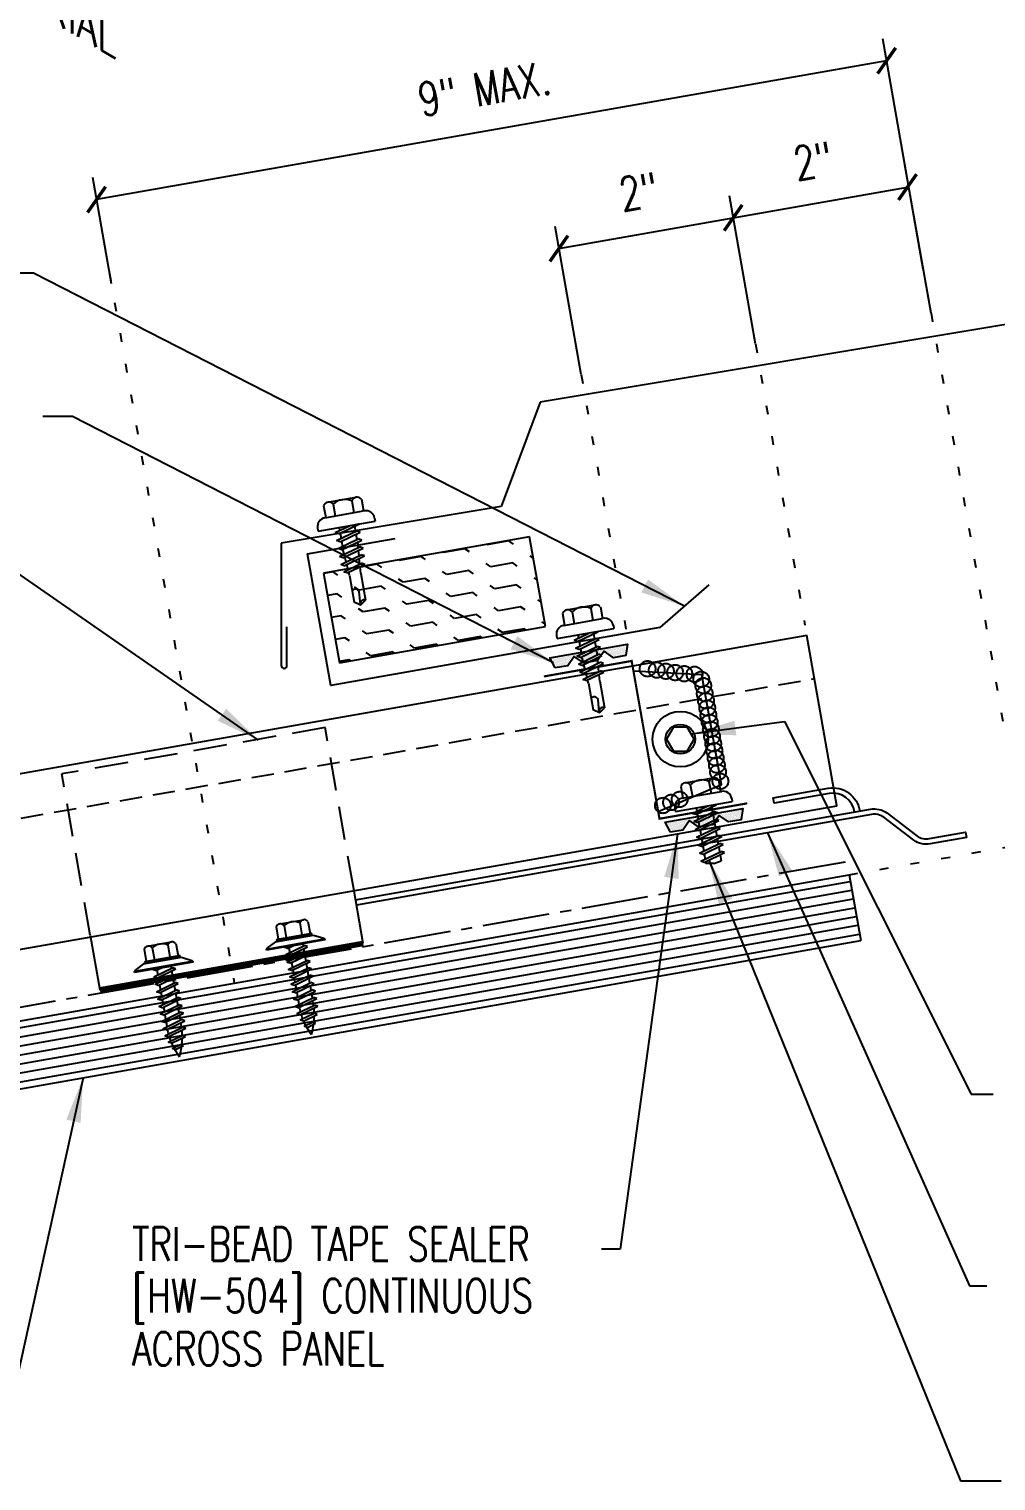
# Model space of a CAD drawing. Header units: inches. Extents: x -2 to 189, y 13 to 99.
# Drawn here: x 9.09 to 19.94, y 16.23 to 32.52 of the extents above; entities that cross this region are included whole.
import ezdxf

# ---------------------------------------------------------------- set-up
doc = ezdxf.new("R2010")
doc.units = ezdxf.units.IN
doc.header["$MEASUREMENT"] = 0
for name, pattern in [('CENTER2', [1.125, 0.75, -0.125, 0.125, -0.125]), ('DASH2', [0.1875, 0.125, -0.0625]), ('DOT', [0.25, 0, -0.25]), ('HIDDEN2', [0.1875, 0.125, -0.0625])]:
    doc.linetypes.add(name, pattern=pattern)
for name, color, linetype in [('BARRIER', 253, 'CENTER2'), ('clip', 5, 'Continuous'), ('CLO', 3, 'Continuous'), ('DIM', 2, 'Continuous'), ('FASTENER', 9, 'Continuous'), ('PANEL', 11, 'Continuous'), ('SEALANT', 253, 'CENTER2'), ('STLA', 12, 'Continuous'), ('TAPE', 8, 'Continuous'), ('TEXT', 2, 'Continuous'), ('THERMAL', 251, 'Continuous'), ('TRIM', 6, 'Continuous'), ('wood', 3, 'Continuous')]:
    doc.layers.add(name, color=color, linetype=linetype)
doc.styles.add('ROMANS', font='ROMANS.SHX', dxfattribs={"width": 0.75, "height": 0.5})
doc.styles.add('TEXT', font='SIMPLEX', dxfattribs={"width": 0.75, "height": 6})
doc.styles.add('TEXT1', font='ROMANS.shx', dxfattribs={"width": 0.75, "height": 0.375})
doc.dimstyles.new('DETAIL$7', dxfattribs={"dimscale": 4, "dimtxt": 6, "dimasz": 0.125, "dimexe": 0.0625, "dimexo": 0.125, "dimgap": 0.0625, "dimtad": 1, "dimdec": 5, "dimzin": 3, "dimdsep": 46, "dimlunit": 4, "dimtxsty": 'TEXT', "dimblk": 'ARCHTICK', "dimcen": 0.0625, "dimclrd": 7, "dimclre": 7, "dimclrt": 2, "dimadec": 0, "dimazin": 0, "dimtfac": 0.666667, "dimtdec": 5, "dimtmove": 0, "dimatfit": 3, "dimfxl": 0, "dimfrac": 2, "dimtolj": 1, "dimtzin": 3, "dimarcsym": 0})

# ---------------------------------------------------------------- blocks, each defined once
blk = doc.blocks.new('*X9')
at = {"color": 0}
for p, q in [((-0.434, 0.135), (-0.434, 0.135)), ((-0.434, 0.123), (-0.434, 0.123)), ((-0.422, 0.141), (-0.422, 0.141)), ((-0.422, 0.129), (-0.422, 0.129)), ((-0.422, 0.117), (-0.422, 0.117)), ((-0.422, 0.105), (-0.422, 0.105)), ((-0.422, 0.094), (-0.422, 0.094)), ((-0.422, 0.082), (-0.422, 0.082)), ((-0.41, 0.135), (-0.41, 0.135)), ((-0.41, 0.123), (-0.41, 0.123)), ((-0.41, 0.111), (-0.41, 0.111)), ((-0.41, 0.1), (-0.41, 0.1)), ((-0.41, 0.088), (-0.41, 0.088)), ((-0.41, 0.076), (-0.41, 0.076)), ((-0.41, 0.064), (-0.41, 0.064)), ((-0.41, 0.053), (-0.41, 0.053)), ((-0.41, 0.041), (-0.41, 0.041)), ((-0.398, 0.141), (-0.398, 0.141)), ((-0.398, 0.129), (-0.398, 0.129)), ((-0.398, 0.117), (-0.398, 0.117)), ((-0.398, 0.105), (-0.398, 0.105)), ((-0.398, 0.094), (-0.398, 0.094)), ((-0.398, 0.082), (-0.398, 0.082)), ((-0.398, 0.07), (-0.398, 0.07)), ((-0.398, 0.059), (-0.398, 0.059)), ((-0.398, 0.047), (-0.398, 0.047)), ((-0.398, 0.035), (-0.398, 0.035)), ((-0.398, 0.023), (-0.398, 0.023)), ((-0.387, 0.135), (-0.387, 0.135)), ((-0.387, 0.123), (-0.387, 0.123)), ((-0.387, 0.111), (-0.387, 0.111)), ((-0.387, 0.1), (-0.387, 0.1)), ((-0.387, 0.088), (-0.387, 0.088)), ((-0.387, 0.076), (-0.387, 0.076)), ((-0.387, 0.064), (-0.387, 0.064)), ((-0.387, 0.053), (-0.387, 0.053)), ((-0.387, 0.041), (-0.387, 0.041)), ((-0.387, 0.029), (-0.387, 0.029)), ((-0.375, 0.141), (-0.375, 0.141)), ((-0.375, 0.129), (-0.375, 0.129)), ((-0.375, 0.117), (-0.375, 0.117)), ((-0.375, 0.105), (-0.375, 0.105)), ((-0.375, 0.094), (-0.375, 0.094)), ((-0.375, 0.082), (-0.375, 0.082)), ((-0.375, 0.07), (-0.375, 0.07)), ((-0.375, 0.059), (-0.375, 0.059)), ((-0.375, 0.047), (-0.375, 0.047)), ((-0.375, 0.035), (-0.375, 0.035)), ((-0.375, 0.023), (-0.375, 0.023)), ((-0.363, 0.135), (-0.363, 0.135)), ((-0.363, 0.123), (-0.363, 0.123)), ((-0.363, 0.111), (-0.363, 0.111)), ((-0.363, 0.1), (-0.363, 0.1)), ((-0.363, 0.088), (-0.363, 0.088)), ((-0.363, 0.076), (-0.363, 0.076)), ((-0.363, 0.064), (-0.363, 0.064)), ((-0.363, 0.053), (-0.363, 0.053)), ((-0.363, 0.041), (-0.363, 0.041)), ((-0.363, 0.029), (-0.363, 0.029)), ((-0.352, 0.141), (-0.352, 0.141)), ((-0.352, 0.129), (-0.352, 0.129)), ((-0.352, 0.117), (-0.352, 0.117)), ((-0.352, 0.105), (-0.352, 0.105)), ((-0.352, 0.094), (-0.352, 0.094)), ((-0.352, 0.082), (-0.352, 0.082)), ((-0.352, 0.07), (-0.352, 0.07)), ((-0.352, 0.059), (-0.352, 0.059)), ((-0.352, 0.047), (-0.352, 0.047)), ((-0.352, 0.035), (-0.352, 0.035)), ((-0.352, 0.023), (-0.352, 0.023)), ((-0.34, 0.135), (-0.34, 0.135)), ((-0.34, 0.123), (-0.34, 0.123)), ((-0.34, 0.111), (-0.34, 0.111)), ((-0.34, 0.1), (-0.34, 0.1)), ((-0.34, 0.088), (-0.34, 0.088)), ((-0.34, 0.076), (-0.34, 0.076)), ((-0.34, 0.064), (-0.34, 0.064)), ((-0.34, 0.053), (-0.34, 0.053)), ((-0.34, 0.041), (-0.34, 0.041)), ((-0.34, 0.029), (-0.34, 0.029)), ((-0.328, 0.141), (-0.328, 0.141)), ((-0.328, 0.129), (-0.328, 0.129)), ((-0.328, 0.117), (-0.328, 0.117)), ((-0.328, 0.105), (-0.328, 0.105)), ((-0.328, 0.094), (-0.328, 0.094)), ((-0.328, 0.082), (-0.328, 0.082)), ((-0.328, 0.07), (-0.328, 0.07)), ((-0.328, 0.059), (-0.328, 0.059)), ((-0.328, 0.047), (-0.328, 0.047)), ((-0.328, 0.035), (-0.328, 0.035)), ((-0.328, 0.023), (-0.328, 0.023)), ((-0.316, 0.135), (-0.316, 0.135)), ((-0.316, 0.123), (-0.316, 0.123)), ((-0.316, 0.111), (-0.316, 0.111)), ((-0.316, 0.1), (-0.316, 0.1)), ((-0.316, 0.088), (-0.316, 0.088)), ((-0.316, 0.076), (-0.316, 0.076)), ((-0.316, 0.064), (-0.316, 0.064)), ((-0.316, 0.053), (-0.316, 0.053)), ((-0.316, 0.041), (-0.316, 0.041)), ((-0.316, 0.029), (-0.316, 0.029)), ((-0.305, 0.141), (-0.305, 0.141)), ((-0.305, 0.129), (-0.305, 0.129)), ((-0.305, 0.117), (-0.305, 0.117)), ((-0.305, 0.105), (-0.305, 0.105)), ((-0.305, 0.094), (-0.305, 0.094)), ((-0.305, 0.082), (-0.305, 0.082)), ((-0.305, 0.07), (-0.305, 0.07)), ((-0.305, 0.059), (-0.305, 0.059)), ((-0.305, 0.047), (-0.305, 0.047)), ((-0.305, 0.035), (-0.305, 0.035)), ((-0.305, 0.023), (-0.305, 0.023)), ((-0.293, 0.135), (-0.293, 0.135)), ((-0.293, 0.123), (-0.293, 0.123)), ((-0.293, 0.111), (-0.293, 0.111)), ((-0.293, 0.1), (-0.293, 0.1)), ((-0.293, 0.088), (-0.293, 0.088)), ((-0.293, 0.076), (-0.293, 0.076)), ((-0.293, 0.064), (-0.293, 0.064)), ((-0.293, 0.053), (-0.293, 0.053)), ((-0.293, 0.041), (-0.293, 0.041)), ((-0.293, 0.029), (-0.293, 0.029)), ((-0.281, 0.141), (-0.281, 0.141)), ((-0.281, 0.129), (-0.281, 0.129)), ((-0.281, 0.117), (-0.281, 0.117)), ((-0.281, 0.105), (-0.281, 0.105)), ((-0.281, 0.094), (-0.281, 0.094)), ((-0.281, 0.082), (-0.281, 0.082)), ((-0.281, 0.07), (-0.281, 0.07)), ((-0.281, 0.059), (-0.281, 0.059)), ((-0.281, 0.047), (-0.281, 0.047)), ((-0.281, 0.035), (-0.281, 0.035)), ((-0.281, 0.023), (-0.281, 0.023)), ((-0.27, 0.135), (-0.27, 0.135)), ((-0.27, 0.123), (-0.27, 0.123)), ((-0.27, 0.111), (-0.27, 0.111)), ((-0.27, 0.1), (-0.27, 0.1)), ((-0.27, 0.088), (-0.27, 0.088)), ((-0.27, 0.076), (-0.27, 0.076)), ((-0.27, 0.064), (-0.27, 0.064)), ((-0.27, 0.053), (-0.27, 0.053)), ((-0.27, 0.041), (-0.27, 0.041)), ((-0.27, 0.029), (-0.27, 0.029)), ((-0.258, 0.141), (-0.258, 0.141)), ((-0.258, 0.129), (-0.258, 0.129)), ((-0.258, 0.117), (-0.258, 0.117)), ((-0.258, 0.105), (-0.258, 0.105)), ((-0.258, 0.094), (-0.258, 0.094)), ((-0.258, 0.082), (-0.258, 0.082)), ((-0.258, 0.07), (-0.258, 0.07)), ((-0.258, 0.059), (-0.258, 0.059)), ((-0.258, 0.047), (-0.258, 0.047)), ((-0.258, 0.035), (-0.258, 0.035)), ((-0.258, 0.023), (-0.258, 0.023)), ((-0.246, 0.135), (-0.246, 0.135)), ((-0.246, 0.123), (-0.246, 0.123)), ((-0.246, 0.111), (-0.246, 0.111)), ((-0.246, 0.1), (-0.246, 0.1)), ((-0.246, 0.088), (-0.246, 0.088)), ((-0.246, 0.076), (-0.246, 0.076)), ((-0.246, 0.064), (-0.246, 0.064)), ((-0.246, 0.053), (-0.246, 0.053)), ((-0.246, 0.041), (-0.246, 0.041)), ((-0.234, 0.141), (-0.234, 0.141)), ((-0.234, 0.129), (-0.234, 0.129)), ((-0.234, 0.117), (-0.234, 0.117)), ((-0.234, 0.105), (-0.234, 0.105)), ((-0.234, 0.094), (-0.234, 0.094)), ((-0.234, 0.082), (-0.234, 0.082)), ((-0.234, 0.07), (-0.234, 0.07)), ((-0.234, 0.059), (-0.234, 0.059)), ((-0.234, 0.047), (-0.234, 0.047)), ((-0.223, 0.135), (-0.223, 0.135)), ((-0.223, 0.123), (-0.223, 0.123)), ((-0.223, 0.111), (-0.223, 0.111)), ((-0.223, 0.1), (-0.223, 0.1)), ((-0.223, 0.088), (-0.223, 0.088)), ((-0.223, 0.076), (-0.223, 0.076)), ((-0.223, 0.064), (-0.223, 0.064)), ((-0.211, 0.141), (-0.211, 0.141)), ((-0.211, 0.129), (-0.211, 0.129)), ((-0.211, 0.117), (-0.211, 0.117)), ((-0.211, 0.105), (-0.211, 0.105)), ((-0.211, 0.094), (-0.211, 0.094)), ((-0.211, 0.082), (-0.211, 0.082)), ((-0.211, 0.07), (-0.211, 0.07)), ((-0.199, 0.135), (-0.199, 0.135)), ((-0.199, 0.123), (-0.199, 0.123)), ((-0.199, 0.111), (-0.199, 0.111)), ((-0.199, 0.1), (-0.199, 0.1)), ((-0.199, 0.088), (-0.199, 0.088)), ((-0.188, 0.141), (-0.188, 0.141)), ((-0.188, 0.129), (-0.188, 0.129)), ((-0.188, 0.117), (-0.188, 0.117)), ((-0.188, 0.105), (-0.188, 0.105)), ((-0.188, 0.094), (-0.188, 0.094)), ((-0.176, 0.135), (-0.176, 0.135)), ((-0.176, 0.123), (-0.176, 0.123)), ((-0.176, 0.111), (-0.176, 0.111)), ((-0.164, 0.141), (-0.164, 0.141)), ((-0.164, 0.129), (-0.164, 0.129)), ((-0.164, 0.117), (-0.164, 0.117)), ((-0.164, 0.105), (-0.164, 0.105)), ((-0.152, 0.135), (-0.152, 0.135)), ((-0.152, 0.123), (-0.152, 0.123)), ((-0.152, 0.111), (-0.152, 0.111)), ((-0.152, 0.1), (-0.152, 0.1)), ((-0.141, 0.141), (-0.141, 0.141)), ((-0.141, 0.129), (-0.141, 0.129)), ((-0.141, 0.117), (-0.141, 0.117)), ((-0.141, 0.105), (-0.141, 0.105)), ((-0.141, 0.094), (-0.141, 0.094)), ((-0.141, 0.082), (-0.141, 0.082)), ((-0.129, 0.135), (-0.129, 0.135)), ((-0.129, 0.123), (-0.129, 0.123)), ((-0.129, 0.111), (-0.129, 0.111)), ((-0.129, 0.1), (-0.129, 0.1)), ((-0.129, 0.088), (-0.129, 0.088)), ((-0.129, 0.076), (-0.129, 0.076)), ((-0.117, 0.141), (-0.117, 0.141)), ((-0.117, 0.129), (-0.117, 0.129)), ((-0.117, 0.117), (-0.117, 0.117)), ((-0.117, 0.105), (-0.117, 0.105)), ((-0.117, 0.094), (-0.117, 0.094)), ((-0.117, 0.082), (-0.117, 0.082)), ((-0.117, 0.07), (-0.117, 0.07)), ((-0.117, 0.059), (-0.117, 0.059)), ((-0.105, 0.135), (-0.105, 0.135)), ((-0.105, 0.123), (-0.105, 0.123)), ((-0.105, 0.111), (-0.105, 0.111)), ((-0.105, 0.1), (-0.105, 0.1)), ((-0.105, 0.088), (-0.105, 0.088)), ((-0.105, 0.076), (-0.105, 0.076)), ((-0.105, 0.064), (-0.105, 0.064)), ((-0.105, 0.053), (-0.105, 0.053)), ((-0.094, 0.141), (-0.094, 0.141)), ((-0.094, 0.129), (-0.094, 0.129)), ((-0.094, 0.117), (-0.094, 0.117)), ((-0.094, 0.105), (-0.094, 0.105)), ((-0.094, 0.094), (-0.094, 0.094)), ((-0.094, 0.082), (-0.094, 0.082)), ((-0.094, 0.07), (-0.094, 0.07)), ((-0.094, 0.059), (-0.094, 0.059)), ((-0.094, 0.047), (-0.094, 0.047)), ((-0.094, 0.035), (-0.094, 0.035)), ((-0.082, 0.135), (-0.082, 0.135)), ((-0.082, 0.123), (-0.082, 0.123)), ((-0.082, 0.111), (-0.082, 0.111)), ((-0.082, 0.1), (-0.082, 0.1)), ((-0.082, 0.088), (-0.082, 0.088)), ((-0.082, 0.076), (-0.082, 0.076)), ((-0.082, 0.064), (-0.082, 0.064)), ((-0.082, 0.053), (-0.082, 0.053)), ((-0.082, 0.041), (-0.082, 0.041)), ((-0.082, 0.029), (-0.082, 0.029)), ((-0.07, 0.141), (-0.07, 0.141)), ((-0.07, 0.129), (-0.07, 0.129)), ((-0.07, 0.117), (-0.07, 0.117)), ((-0.07, 0.105), (-0.07, 0.105)), ((-0.07, 0.094), (-0.07, 0.094)), ((-0.07, 0.082), (-0.07, 0.082)), ((-0.07, 0.07), (-0.07, 0.07)), ((-0.07, 0.059), (-0.07, 0.059)), ((-0.07, 0.047), (-0.07, 0.047)), ((-0.07, 0.035), (-0.07, 0.035)), ((-0.07, 0.023), (-0.07, 0.023)), ((-0.059, 0.135), (-0.059, 0.135)), ((-0.059, 0.123), (-0.059, 0.123)), ((-0.059, 0.111), (-0.059, 0.111)), ((-0.059, 0.1), (-0.059, 0.1)), ((-0.059, 0.088), (-0.059, 0.088)), ((-0.059, 0.076), (-0.059, 0.076)), ((-0.059, 0.064), (-0.059, 0.064)), ((-0.059, 0.053), (-0.059, 0.053)), ((-0.059, 0.041), (-0.059, 0.041)), ((-0.059, 0.029), (-0.059, 0.029)), ((-0.047, 0.141), (-0.047, 0.141)), ((-0.047, 0.129), (-0.047, 0.129)), ((-0.047, 0.117), (-0.047, 0.117)), ((-0.047, 0.105), (-0.047, 0.105)), ((-0.047, 0.094), (-0.047, 0.094)), ((-0.047, 0.082), (-0.047, 0.082)), ((-0.047, 0.07), (-0.047, 0.07)), ((-0.047, 0.059), (-0.047, 0.059)), ((-0.047, 0.047), (-0.047, 0.047)), ((-0.047, 0.035), (-0.047, 0.035)), ((-0.047, 0.023), (-0.047, 0.023)), ((-0.035, 0.135), (-0.035, 0.135)), ((-0.035, 0.123), (-0.035, 0.123)), ((-0.035, 0.111), (-0.035, 0.111)), ((-0.035, 0.1), (-0.035, 0.1)), ((-0.035, 0.088), (-0.035, 0.088)), ((-0.035, 0.076), (-0.035, 0.076)), ((-0.035, 0.064), (-0.035, 0.064)), ((-0.035, 0.053), (-0.035, 0.053)), ((-0.035, 0.041), (-0.035, 0.041)), ((-0.035, 0.029), (-0.035, 0.029)), ((-0.023, 0.141), (-0.023, 0.141)), ((-0.023, 0.129), (-0.023, 0.129)), ((-0.023, 0.117), (-0.023, 0.117)), ((-0.023, 0.105), (-0.023, 0.105)), ((-0.023, 0.094), (-0.023, 0.094)), ((-0.023, 0.082), (-0.023, 0.082)), ((-0.023, 0.07), (-0.023, 0.07)), ((-0.023, 0.059), (-0.023, 0.059)), ((-0.023, 0.047), (-0.023, 0.047)), ((-0.023, 0.035), (-0.023, 0.035)), ((-0.023, 0.023), (-0.023, 0.023)), ((-0.012, 0.135), (-0.012, 0.135)), ((-0.012, 0.123), (-0.012, 0.123)), ((-0.012, 0.111), (-0.012, 0.111)), ((-0.012, 0.1), (-0.012, 0.1)), ((-0.012, 0.088), (-0.012, 0.088)), ((-0.012, 0.076), (-0.012, 0.076)), ((-0.012, 0.064), (-0.012, 0.064)), ((-0.012, 0.053), (-0.012, 0.053)), ((-0.012, 0.041), (-0.012, 0.041)), ((-0.012, 0.029), (-0.012, 0.029)), ((0, 0.141), (0, 0.141)), ((0, 0.129), (0, 0.129)), ((0, 0.117), (0, 0.117)), ((0, 0.105), (0, 0.105)), ((0, 0.094), (0, 0.094)), ((0, 0.082), (0, 0.082)), ((0, 0.07), (0, 0.07)), ((0, 0.059), (0, 0.059)), ((0, 0.047), (0, 0.047)), ((0, 0.035), (0, 0.035)), ((0, 0.023), (0, 0.023)), ((0.012, 0.135), (0.012, 0.135)), ((0.012, 0.123), (0.012, 0.123)), ((0.012, 0.111), (0.012, 0.111)), ((0.012, 0.1), (0.012, 0.1)), ((0.012, 0.088), (0.012, 0.088)), ((0.012, 0.076), (0.012, 0.076)), ((0.012, 0.064), (0.012, 0.064)), ((0.012, 0.053), (0.012, 0.053)), ((0.012, 0.041), (0.012, 0.041)), ((0.012, 0.029), (0.012, 0.029)), ((0.023, 0.141), (0.023, 0.141)), ((0.023, 0.129), (0.023, 0.129)), ((0.023, 0.117), (0.023, 0.117)), ((0.023, 0.105), (0.023, 0.105)), ((0.023, 0.094), (0.023, 0.094)), ((0.023, 0.082), (0.023, 0.082)), ((0.023, 0.07), (0.023, 0.07)), ((0.023, 0.059), (0.023, 0.059)), ((0.023, 0.047), (0.023, 0.047)), ((0.023, 0.035), (0.023, 0.035)), ((0.023, 0.023), (0.023, 0.023)), ((0.035, 0.135), (0.035, 0.135)), ((0.035, 0.123), (0.035, 0.123)), ((0.035, 0.111), (0.035, 0.111)), ((0.035, 0.1), (0.035, 0.1)), ((0.035, 0.088), (0.035, 0.088)), ((0.035, 0.076), (0.035, 0.076)), ((0.035, 0.064), (0.035, 0.064)), ((0.035, 0.053), (0.035, 0.053)), ((0.035, 0.041), (0.035, 0.041)), ((0.035, 0.029), (0.035, 0.029)), ((0.047, 0.141), (0.047, 0.141)), ((0.047, 0.129), (0.047, 0.129)), ((0.047, 0.117), (0.047, 0.117)), ((0.047, 0.105), (0.047, 0.105)), ((0.047, 0.094), (0.047, 0.094)), ((0.047, 0.082), (0.047, 0.082)), ((0.047, 0.07), (0.047, 0.07)), ((0.047, 0.059), (0.047, 0.059)), ((0.047, 0.047), (0.047, 0.047)), ((0.047, 0.035), (0.047, 0.035)), ((0.047, 0.023), (0.047, 0.023)), ((0.059, 0.135), (0.059, 0.135)), ((0.059, 0.123), (0.059, 0.123)), ((0.059, 0.111), (0.059, 0.111)), ((0.059, 0.1), (0.059, 0.1)), ((0.059, 0.088), (0.059, 0.088)), ((0.059, 0.076), (0.059, 0.076)), ((0.059, 0.064), (0.059, 0.064)), ((0.059, 0.053), (0.059, 0.053)), ((0.059, 0.041), (0.059, 0.041)), ((0.059, 0.029), (0.059, 0.029)), ((0.07, 0.141), (0.07, 0.141)), ((0.07, 0.129), (0.07, 0.129)), ((0.07, 0.117), (0.07, 0.117)), ((0.07, 0.105), (0.07, 0.105)), ((0.07, 0.094), (0.07, 0.094)), ((0.07, 0.082), (0.07, 0.082)), ((0.07, 0.07), (0.07, 0.07)), ((0.07, 0.059), (0.07, 0.059)), ((0.07, 0.047), (0.07, 0.047)), ((0.07, 0.035), (0.07, 0.035)), ((0.07, 0.023), (0.07, 0.023)), ((0.082, 0.135), (0.082, 0.135)), ((0.082, 0.123), (0.082, 0.123)), ((0.082, 0.111), (0.082, 0.111)), ((0.082, 0.1), (0.082, 0.1)), ((0.082, 0.088), (0.082, 0.088)), ((0.082, 0.076), (0.082, 0.076)), ((0.082, 0.064), (0.082, 0.064)), ((0.082, 0.053), (0.082, 0.053)), ((0.082, 0.041), (0.082, 0.041)), ((0.082, 0.029), (0.082, 0.029)), ((0.094, 0.141), (0.094, 0.141)), ((0.094, 0.129), (0.094, 0.129)), ((0.094, 0.117), (0.094, 0.117)), ((0.094, 0.105), (0.094, 0.105)), ((0.094, 0.094), (0.094, 0.094)), ((0.094, 0.082), (0.094, 0.082)), ((0.094, 0.07), (0.094, 0.07)), ((0.094, 0.059), (0.094, 0.059)), ((0.094, 0.047), (0.094, 0.047)), ((0.094, 0.035), (0.094, 0.035)), ((0.105, 0.135), (0.105, 0.135)), ((0.105, 0.123), (0.105, 0.123)), ((0.105, 0.111), (0.105, 0.111)), ((0.105, 0.1), (0.105, 0.1)), ((0.105, 0.088), (0.105, 0.088)), ((0.105, 0.076), (0.105, 0.076)), ((0.105, 0.064), (0.105, 0.064)), ((0.105, 0.053), (0.105, 0.053)), ((0.117, 0.141), (0.117, 0.141)), ((0.117, 0.129), (0.117, 0.129)), ((0.117, 0.117), (0.117, 0.117)), ((0.117, 0.105), (0.117, 0.105)), ((0.117, 0.094), (0.117, 0.094)), ((0.117, 0.082), (0.117, 0.082)), ((0.117, 0.07), (0.117, 0.07)), ((0.117, 0.059), (0.117, 0.059)), ((0.129, 0.135), (0.129, 0.135)), ((0.129, 0.123), (0.129, 0.123)), ((0.129, 0.111), (0.129, 0.111)), ((0.129, 0.1), (0.129, 0.1)), ((0.129, 0.088), (0.129, 0.088)), ((0.129, 0.076), (0.129, 0.076)), ((0.141, 0.141), (0.141, 0.141)), ((0.141, 0.129), (0.141, 0.129)), ((0.141, 0.117), (0.141, 0.117)), ((0.141, 0.105), (0.141, 0.105)), ((0.141, 0.094), (0.141, 0.094)), ((0.141, 0.082), (0.141, 0.082)), ((0.152, 0.135), (0.152, 0.135)), ((0.152, 0.123), (0.152, 0.123)), ((0.152, 0.111), (0.152, 0.111)), ((0.152, 0.1), (0.152, 0.1)), ((0.164, 0.141), (0.164, 0.141)), ((0.164, 0.129), (0.164, 0.129)), ((0.164, 0.117), (0.164, 0.117)), ((0.164, 0.105), (0.164, 0.105)), ((0.176, 0.135), (0.176, 0.135)), ((0.176, 0.123), (0.176, 0.123)), ((0.176, 0.111), (0.176, 0.111)), ((0.188, 0.141), (0.188, 0.141)), ((0.188, 0.129), (0.188, 0.129)), ((0.188, 0.117), (0.188, 0.117)), ((0.188, 0.105), (0.188, 0.105)), ((0.188, 0.094), (0.188, 0.094)), ((0.199, 0.135), (0.199, 0.135)), ((0.199, 0.123), (0.199, 0.123)), ((0.199, 0.111), (0.199, 0.111)), ((0.199, 0.1), (0.199, 0.1)), ((0.199, 0.088), (0.199, 0.088)), ((0.211, 0.141), (0.211, 0.141)), ((0.211, 0.129), (0.211, 0.129)), ((0.211, 0.117), (0.211, 0.117)), ((0.211, 0.105), (0.211, 0.105)), ((0.211, 0.094), (0.211, 0.094)), ((0.211, 0.082), (0.211, 0.082)), ((0.211, 0.07), (0.211, 0.07)), ((0.223, 0.135), (0.223, 0.135)), ((0.223, 0.123), (0.223, 0.123)), ((0.223, 0.111), (0.223, 0.111)), ((0.223, 0.1), (0.223, 0.1)), ((0.223, 0.088), (0.223, 0.088)), ((0.223, 0.076), (0.223, 0.076)), ((0.223, 0.064), (0.223, 0.064)), ((0.234, 0.141), (0.234, 0.141)), ((0.234, 0.129), (0.234, 0.129)), ((0.234, 0.117), (0.234, 0.117)), ((0.234, 0.105), (0.234, 0.105)), ((0.234, 0.094), (0.234, 0.094)), ((0.234, 0.082), (0.234, 0.082)), ((0.234, 0.07), (0.234, 0.07)), ((0.234, 0.059), (0.234, 0.059)), ((0.234, 0.047), (0.234, 0.047)), ((0.246, 0.135), (0.246, 0.135)), ((0.246, 0.123), (0.246, 0.123)), ((0.246, 0.111), (0.246, 0.111)), ((0.246, 0.1), (0.246, 0.1)), ((0.246, 0.088), (0.246, 0.088)), ((0.246, 0.076), (0.246, 0.076)), ((0.246, 0.064), (0.246, 0.064)), ((0.246, 0.053), (0.246, 0.053)), ((0.246, 0.041), (0.246, 0.041)), ((0.258, 0.141), (0.258, 0.141)), ((0.258, 0.129), (0.258, 0.129)), ((0.258, 0.117), (0.258, 0.117)), ((0.258, 0.105), (0.258, 0.105)), ((0.258, 0.094), (0.258, 0.094)), ((0.258, 0.082), (0.258, 0.082)), ((0.258, 0.07), (0.258, 0.07)), ((0.258, 0.059), (0.258, 0.059)), ((0.258, 0.047), (0.258, 0.047)), ((0.258, 0.035), (0.258, 0.035)), ((0.258, 0.023), (0.258, 0.023)), ((0.27, 0.135), (0.27, 0.135)), ((0.27, 0.123), (0.27, 0.123)), ((0.27, 0.111), (0.27, 0.111)), ((0.27, 0.1), (0.27, 0.1)), ((0.27, 0.088), (0.27, 0.088)), ((0.27, 0.076), (0.27, 0.076)), ((0.27, 0.064), (0.27, 0.064)), ((0.27, 0.053), (0.27, 0.053)), ((0.27, 0.041), (0.27, 0.041)), ((0.27, 0.029), (0.27, 0.029)), ((0.281, 0.141), (0.281, 0.141)), ((0.281, 0.129), (0.281, 0.129)), ((0.281, 0.117), (0.281, 0.117)), ((0.281, 0.105), (0.281, 0.105)), ((0.281, 0.094), (0.281, 0.094)), ((0.281, 0.082), (0.281, 0.082)), ((0.281, 0.07), (0.281, 0.07)), ((0.281, 0.059), (0.281, 0.059)), ((0.281, 0.047), (0.281, 0.047)), ((0.281, 0.035), (0.281, 0.035)), ((0.281, 0.023), (0.281, 0.023)), ((0.293, 0.135), (0.293, 0.135)), ((0.293, 0.123), (0.293, 0.123)), ((0.293, 0.111), (0.293, 0.111)), ((0.293, 0.1), (0.293, 0.1)), ((0.293, 0.088), (0.293, 0.088)), ((0.293, 0.076), (0.293, 0.076)), ((0.293, 0.064), (0.293, 0.064)), ((0.293, 0.053), (0.293, 0.053)), ((0.293, 0.041), (0.293, 0.041)), ((0.293, 0.029), (0.293, 0.029)), ((0.305, 0.141), (0.305, 0.141)), ((0.305, 0.129), (0.305, 0.129)), ((0.305, 0.117), (0.305, 0.117)), ((0.305, 0.105), (0.305, 0.105)), ((0.305, 0.094), (0.305, 0.094)), ((0.305, 0.082), (0.305, 0.082)), ((0.305, 0.07), (0.305, 0.07)), ((0.305, 0.059), (0.305, 0.059)), ((0.305, 0.047), (0.305, 0.047)), ((0.305, 0.035), (0.305, 0.035)), ((0.305, 0.023), (0.305, 0.023)), ((0.316, 0.135), (0.316, 0.135)), ((0.316, 0.123), (0.316, 0.123)), ((0.316, 0.111), (0.316, 0.111)), ((0.316, 0.1), (0.316, 0.1)), ((0.316, 0.088), (0.316, 0.088)), ((0.316, 0.076), (0.316, 0.076)), ((0.316, 0.064), (0.316, 0.064)), ((0.316, 0.053), (0.316, 0.053)), ((0.316, 0.041), (0.316, 0.041)), ((0.316, 0.029), (0.316, 0.029)), ((0.328, 0.141), (0.328, 0.141)), ((0.328, 0.129), (0.328, 0.129)), ((0.328, 0.117), (0.328, 0.117)), ((0.328, 0.105), (0.328, 0.105)), ((0.328, 0.094), (0.328, 0.094)), ((0.328, 0.082), (0.328, 0.082)), ((0.328, 0.07), (0.328, 0.07)), ((0.328, 0.059), (0.328, 0.059)), ((0.328, 0.047), (0.328, 0.047)), ((0.328, 0.035), (0.328, 0.035)), ((0.328, 0.023), (0.328, 0.023)), ((0.34, 0.135), (0.34, 0.135)), ((0.34, 0.123), (0.34, 0.123)), ((0.34, 0.111), (0.34, 0.111)), ((0.34, 0.1), (0.34, 0.1)), ((0.34, 0.088), (0.34, 0.088)), ((0.34, 0.076), (0.34, 0.076)), ((0.34, 0.064), (0.34, 0.064)), ((0.34, 0.053), (0.34, 0.053)), ((0.34, 0.041), (0.34, 0.041)), ((0.34, 0.029), (0.34, 0.029)), ((0.352, 0.141), (0.352, 0.141)), ((0.352, 0.129), (0.352, 0.129)), ((0.352, 0.117), (0.352, 0.117)), ((0.352, 0.105), (0.352, 0.105)), ((0.352, 0.094), (0.352, 0.094)), ((0.352, 0.082), (0.352, 0.082)), ((0.352, 0.07), (0.352, 0.07)), ((0.352, 0.059), (0.352, 0.059)), ((0.352, 0.047), (0.352, 0.047)), ((0.352, 0.035), (0.352, 0.035)), ((0.352, 0.023), (0.352, 0.023)), ((0.363, 0.135), (0.363, 0.135)), ((0.363, 0.123), (0.363, 0.123)), ((0.363, 0.111), (0.363, 0.111)), ((0.363, 0.1), (0.363, 0.1)), ((0.363, 0.088), (0.363, 0.088)), ((0.363, 0.076), (0.363, 0.076)), ((0.363, 0.064), (0.363, 0.064)), ((0.363, 0.053), (0.363, 0.053)), ((0.363, 0.041), (0.363, 0.041)), ((0.363, 0.029), (0.363, 0.029)), ((0.375, 0.141), (0.375, 0.141)), ((0.375, 0.129), (0.375, 0.129)), ((0.375, 0.117), (0.375, 0.117)), ((0.375, 0.105), (0.375, 0.105)), ((0.375, 0.094), (0.375, 0.094)), ((0.375, 0.082), (0.375, 0.082)), ((0.375, 0.07), (0.375, 0.07)), ((0.375, 0.059), (0.375, 0.059)), ((0.375, 0.047), (0.375, 0.047)), ((0.375, 0.035), (0.375, 0.035)), ((0.375, 0.023), (0.375, 0.023)), ((0.387, 0.135), (0.387, 0.135)), ((0.387, 0.123), (0.387, 0.123)), ((0.387, 0.111), (0.387, 0.111)), ((0.387, 0.1), (0.387, 0.1)), ((0.387, 0.088), (0.387, 0.088)), ((0.387, 0.076), (0.387, 0.076)), ((0.387, 0.064), (0.387, 0.064)), ((0.387, 0.053), (0.387, 0.053)), ((0.387, 0.041), (0.387, 0.041)), ((0.387, 0.029), (0.387, 0.029)), ((0.398, 0.141), (0.398, 0.141)), ((0.398, 0.129), (0.398, 0.129)), ((0.398, 0.117), (0.398, 0.117)), ((0.398, 0.105), (0.398, 0.105)), ((0.398, 0.094), (0.398, 0.094)), ((0.398, 0.082), (0.398, 0.082)), ((0.398, 0.07), (0.398, 0.07)), ((0.398, 0.059), (0.398, 0.059)), ((0.398, 0.047), (0.398, 0.047)), ((0.398, 0.035), (0.398, 0.035)), ((0.398, 0.023), (0.398, 0.023)), ((0.41, 0.135), (0.41, 0.135)), ((0.41, 0.123), (0.41, 0.123)), ((0.41, 0.111), (0.41, 0.111)), ((0.41, 0.1), (0.41, 0.1)), ((0.41, 0.088), (0.41, 0.088)), ((0.41, 0.076), (0.41, 0.076)), ((0.41, 0.064), (0.41, 0.064)), ((0.41, 0.053), (0.41, 0.053)), ((0.41, 0.041), (0.41, 0.041)), ((0.422, 0.141), (0.422, 0.141)), ((0.422, 0.129), (0.422, 0.129)), ((0.422, 0.117), (0.422, 0.117)), ((0.422, 0.105), (0.422, 0.105)), ((0.422, 0.094), (0.422, 0.094)), ((0.422, 0.082), (0.422, 0.082)), ((0.434, 0.135), (0.434, 0.135)), ((0.434, 0.123), (0.434, 0.123))]:
    blk.add_line(p, q, dxfattribs=at)
blk = doc.blocks.new('MB_DBTAP')
at = {"layer": 'TAPE', "color": 9}
blk.add_lwpolyline([(-0.403, 0.018), (-0.442, 0.141), (0.442, 0.141), (0.403, 0.018), (0.26, 0.018), (0.17, 0.109), (0.079, 0.018), (0, 0.018), (-0.079, 0.018), (-0.17, 0.109), (-0.26, 0.018)], close=True, dxfattribs=at)
at = {"layer": 'TAPE', "color": 251}
blk.add_blockref('*X9', (0, 0), dxfattribs=at)
blk = doc.blocks.new('MB_DW4')
at = {"layer": 'FASTENER'}
for p, q in [((-0.163, 0.337), (0.159, 0.337)), ((-0.226, 0.171), (0.214, 0.171)), ((-0.217, 0.305), (-0.217, 0.171)), ((-0.108, 0.305), (-0.108, 0.171)), ((0.105, 0.305), (0.105, 0.171)), ((0.214, 0.305), (0.214, 0.171)), ((-0.326, 0.071), (-0.326, 0.037)), ((-0.326, 0.037), (0.322, 0.037)), ((-0.141, -0.014), (0.037, 0.037)), ((-0.105, -0.034), (0.137, 0.035)), ((-0.088, 0.037), (-0.088, 0.001)), ((-0.088, 0.037), (0.085, 0.037)), ((0.085, 0.037), (0.134, 0.037)), ((0.085, 0.02), (0.085, -0.041)), ((0.137, 0.035), (0.134, 0.037)), ((0.322, 0.071), (0.322, 0.037)), ((-0.105, -0.034), (-0.141, -0.014)), ((-0.141, -0.105), (0.102, -0.036)), ((-0.105, -0.125), (-0.141, -0.105)), ((-0.141, -0.196), (0.102, -0.127)), ((-0.105, -0.125), (0.137, -0.056)), ((-0.105, -0.216), (0.137, -0.147)), ((-0.088, -0.029), (-0.088, -0.09)), ((-0.088, -0.12), (-0.088, -0.181)), ((0.085, -0.071), (0.085, -0.131)), ((0.085, -0.162), (0.085, -0.211)), ((0.137, -0.056), (0.102, -0.036)), ((0.137, -0.147), (0.102, -0.127)), ((-0.105, -0.216), (-0.141, -0.196)), ((-0.141, -0.287), (0.102, -0.217)), ((-0.105, -0.307), (-0.141, -0.287)), ((-0.141, -0.378), (0.102, -0.308)), ((-0.105, -0.307), (0.137, -0.238)), ((-0.084, -0.27), (-0.088, -0.211)), ((-0.078, -0.36), (-0.082, -0.3)), ((0.077, -0.315), (0.082, -0.253)), ((0.084, -0.223), (0.085, -0.211)), ((0.137, -0.238), (0.102, -0.217)), ((0.137, -0.328), (0.102, -0.308)), ((-0.105, -0.398), (-0.141, -0.378)), ((-0.122, -0.463), (0.089, -0.403)), ((-0.086, -0.483), (-0.122, -0.463)), ((-0.105, -0.398), (0.137, -0.328)), ((-0.086, -0.483), (0.124, -0.423)), ((-0.071, -0.449), (-0.075, -0.389)), ((-0.066, -0.516), (-0.069, -0.478)), ((0.063, -0.515), (0.068, -0.439)), ((0.071, -0.408), (0.075, -0.346)), ((0.124, -0.423), (0.089, -0.403)), ((-0.066, -0.516), (-0.066, -0.82)), ((0.063, -0.516), (0.063, -0.82)), ((-0.003, -0.854), (0.009, -0.714)), ((-0.002, -0.866), (-0.066, -0.82)), ((-0.002, -0.866), (0.063, -0.82))]:
    blk.add_line(p, q, dxfattribs=at)
for centre, radius, start, end in [((-0.163, 0.274), 0.0628, 29.8754, 150.1246), ((-0.002, 0.141), 0.196, 56.9974, 123.0026), ((0.159, 0.274), 0.0628, 29.8754, 150.1246), ((-0.226, 0.071), 0.1, 90, 180), ((0.222, 0.071), 0.1, 0, 90), ((0.073, -0.516), 0.01, 175.9484, 180), ((-0.036, -0.723), 0.0461, 11.1445, 130.906), ((0.039, -0.855), 0.0422, 55.4585, 194.8454)]:
    blk.add_arc(centre, radius, start, end, dxfattribs=at)
blk = doc.blocks.new('MB_516W')
blk.add_lwpolyline([(-0.078, 0.135), (-0.156, 0), (-0.078, -0.135), (0.078, -0.135), (0.156, 0), (0.078, 0.135)], close=True)
for radius in [0.312, 0.166]:
    blk.add_circle((0, 0), radius)
blk = doc.blocks.new('A$C23AA14D5')
at = {"layer": 'CLO', "const_width": 0.0239}
blk.add_lwpolyline([(2.284, 0.187), (1.299, 0.014), (0.987, 1.785), (0.002, 1.611)], dxfattribs=at)
at = {"layer": 'CLO'}
blk.add_lwpolyline([(1.285, 0.094), (1.993, 0.397), (1.776, 1.628), (1.007, 1.67)], dxfattribs=at)
blk = doc.blocks.new('fz46')
at = {"layer": 'FASTENER'}
for p, q in [((-0.223, 0.285), (-0.223, 0.151)), ((-0.168, 0.317), (0.154, 0.317)), ((-0.114, 0.285), (-0.114, 0.151)), ((0.099, 0.285), (0.099, 0.151)), ((0.208, 0.285), (0.208, 0.151)), ((-0.331, 0.051), (-0.331, 0.017)), ((-0.331, 0.017), (0.317, 0.017)), ((-0.231, 0.151), (0.217, 0.151)), ((-0.147, -0.036), (0.039, 0.017)), ((-0.111, -0.056), (0.132, 0.014)), ((-0.094, 0.017), (-0.094, -0.021)), ((-0.094, 0.017), (0.079, 0.017)), ((0.079, 0.017), (0.125, 0.017)), ((0.132, 0.014), (0.125, 0.017)), ((0.317, 0.051), (0.317, 0.017)), ((-0.111, -0.056), (-0.147, -0.036)), ((-0.147, -0.127), (0.096, -0.057)), ((-0.111, -0.147), (-0.147, -0.127)), ((-0.147, -0.218), (0.096, -0.148)), ((-0.111, -0.147), (0.132, -0.077)), ((-0.094, -0.051), (-0.094, -0.111)), ((-0.094, -0.142), (-0.094, -0.202)), ((0.079, -0.002), (0.079, -0.062)), ((0.079, -0.093), (0.079, -0.153)), ((0.132, -0.077), (0.096, -0.057)), ((0.132, -0.168), (0.096, -0.148)), ((-0.111, -0.238), (-0.147, -0.218)), ((-0.147, -0.308), (0.096, -0.239)), ((-0.111, -0.328), (-0.147, -0.308)), ((-0.111, -0.238), (0.132, -0.168)), ((-0.111, -0.328), (0.132, -0.259)), ((-0.094, -0.233), (-0.094, -0.293)), ((-0.094, -0.324), (-0.094, -0.384)), ((0.079, -0.183), (0.079, -0.244)), ((0.079, -0.274), (0.079, -0.335)), ((0.132, -0.259), (0.096, -0.239)), ((-0.147, -0.399), (0.096, -0.33)), ((-0.111, -0.419), (-0.147, -0.399)), ((-0.147, -0.49), (0.096, -0.421)), ((-0.111, -0.419), (0.132, -0.35)), ((-0.111, -0.51), (0.132, -0.441)), ((-0.094, -0.414), (-0.094, -0.475)), ((0.079, -0.365), (0.079, -0.426)), ((0.079, -0.456), (0.079, -0.517)), ((0.132, -0.35), (0.096, -0.33)), ((0.132, -0.441), (0.096, -0.421)), ((-0.111, -0.51), (-0.147, -0.49)), ((-0.147, -0.581), (0.096, -0.512)), ((-0.111, -0.601), (-0.147, -0.581)), ((-0.111, -0.601), (0.132, -0.532)), ((-0.094, -0.505), (-0.094, -0.566)), ((-0.094, -0.596), (-0.094, -0.616)), ((-0.007, -0.63), (-0.094, -0.616)), ((-0.007, -0.63), (0.079, -0.616)), ((0.079, -0.547), (0.079, -0.616)), ((0.132, -0.532), (0.096, -0.512))]:
    blk.add_line(p, q, dxfattribs=at)
for centre, radius, start, end in [((-0.168, 0.254), 0.0628, 29.8759, 150.125), ((-0.007, 0.121), 0.196, 56.9979, 123.003), ((0.154, 0.254), 0.0628, 29.8759, 150.125), ((-0.231, 0.051), 0.1, 90.0005, 180.0005), ((0.217, 0.051), 0.1, 0.0005, 90.0005)]:
    blk.add_arc(centre, radius, start, end, dxfattribs=at)
blk = doc.blocks.new('_ArchTick')
at = {"color": 0, "linetype": 'ByBlock', "const_width": 0.15}
blk.add_lwpolyline([(-0.5, -0.5), (0.5, 0.5)], dxfattribs=at)
blk = doc.blocks.new('st10')
at = {"layer": 'FASTENER'}
for p, q in [((-0.181, 0.276), (-0.181, 0.137)), ((-0.135, 0.302), (0.135, 0.302)), ((-0.089, 0.276), (-0.089, 0.137)), ((0.089, 0.276), (0.089, 0.137)), ((0.181, 0.276), (0.181, 0.137)), ((-0.217, 0.114), (-0.326, 0.059)), ((-0.326, 0.059), (-0.326, 0.049)), ((-0.326, 0.049), (0.326, 0.049)), ((-0.217, 0.114), (0.217, 0.114)), ((-0.193, 0.137), (0.193, 0.137)), ((-0.193, 0.119), (0.193, 0.119)), ((-0.181, 0.137), (0.181, 0.137)), ((-0.129, 0.035), (-0.124, 0.037)), ((-0.096, 0.017), (-0.129, 0.035)), ((-0.129, -0.049), (0.096, 0.015)), ((-0.124, 0.037), (-0.08, 0.037)), ((-0.096, 0.017), (-0.025, 0.037)), ((-0.08, 0.037), (0.08, 0.037)), ((-0.08, 0.021), (-0.08, -0.035)), ((0.08, 0.037), (0.08, 0.011)), ((0.129, -0.003), (0.096, 0.015)), ((0.217, 0.114), (0.326, 0.059)), ((0.326, 0.059), (0.326, 0.049)), ((-0.096, -0.068), (-0.129, -0.049)), ((-0.129, -0.134), (0.096, -0.069)), ((-0.096, -0.152), (-0.129, -0.134)), ((-0.129, -0.218), (0.096, -0.154)), ((-0.096, -0.068), (0.129, -0.004)), ((-0.096, -0.152), (0.129, -0.088)), ((-0.08, -0.063), (-0.08, -0.12)), ((-0.08, -0.148), (-0.08, -0.204)), ((0.08, -0.016), (0.08, -0.074)), ((0.08, -0.102), (0.08, -0.158)), ((0.129, -0.088), (0.096, -0.069)), ((0.129, -0.172), (0.096, -0.154)), ((-0.096, -0.237), (-0.129, -0.218)), ((-0.129, -0.303), (0.096, -0.238)), ((-0.096, -0.321), (-0.129, -0.303)), ((-0.129, -0.387), (0.096, -0.323)), ((-0.096, -0.237), (0.129, -0.172)), ((-0.096, -0.321), (0.129, -0.257)), ((-0.08, -0.232), (-0.08, -0.288)), ((-0.08, -0.317), (-0.08, -0.373)), ((0.08, -0.186), (0.08, -0.243)), ((0.08, -0.27), (0.08, -0.327)), ((0.129, -0.257), (0.096, -0.238)), ((0.129, -0.341), (0.096, -0.323)), ((-0.096, -0.406), (-0.129, -0.387)), ((-0.129, -0.471), (0.096, -0.407)), ((-0.096, -0.49), (-0.129, -0.471)), ((-0.096, -0.406), (0.129, -0.341)), ((-0.096, -0.49), (0.129, -0.426)), ((-0.08, -0.401), (-0.08, -0.457)), ((-0.08, -0.485), (-0.08, -0.542)), ((0.08, -0.355), (0.08, -0.412)), ((0.08, -0.44), (0.08, -0.496)), ((0.129, -0.426), (0.096, -0.407)), ((-0.129, -0.556), (0.096, -0.491)), ((-0.096, -0.575), (-0.129, -0.556)), ((-0.129, -0.64), (0.096, -0.576)), ((-0.096, -0.659), (-0.129, -0.64)), ((-0.096, -0.575), (0.129, -0.51)), ((-0.096, -0.659), (0.129, -0.595)), ((-0.08, -0.57), (-0.08, -0.626)), ((0.08, -0.524), (0.08, -0.58)), ((0.129, -0.51), (0.096, -0.491)), ((0.129, -0.595), (0.096, -0.576)), ((-0.121, -0.722), (0.092, -0.662)), ((-0.088, -0.741), (-0.121, -0.722)), ((-0.095, -0.799), (0.071, -0.752)), ((-0.061, -0.818), (-0.095, -0.799)), ((-0.088, -0.741), (0.125, -0.68)), ((-0.061, -0.818), (0.104, -0.771)), ((0.104, -0.771), (0.071, -0.752)), ((0.125, -0.68), (0.092, -0.662)), ((-0.063, -0.877), (0.034, -0.847)), ((-0.029, -0.895), (-0.063, -0.877)), ((-0.029, -0.895), (0.068, -0.866)), ((0.068, -0.866), (0.034, -0.847))]:
    blk.add_line(p, q, dxfattribs=at)
blk.add_lwpolyline([(-0.331, 0.037), (-0.331, 0.049), (0.331, 0.049), (0.331, 0.037)], close=True, dxfattribs=at)
for centre, radius, start, end in [((-0.135, 0.25), 0.0527, 29.8754, 150.1246), ((0, 0.138), 0.164, 56.9974, 123.0026), ((0.135, 0.25), 0.0527, 29.8754, 150.1246), ((-0.193, 0.128), 0.00894, 90, 270), ((0.193, 0.128), 0.00894, 270, 90), ((-0.676, -0.642), 0.757, 358.2537, 2.5109), ((0.676, -0.642), 0.757, 180.9696, 185.1765), ((0.676, -0.642), 0.757, 187.255, 191.3837), ((-0.676, -0.642), 0.757, 343.5473, 349.3968), ((-0.676, -0.642), 0.757, 351.6648, 356.0901), ((0.676, -0.642), 0.757, 193.4363, 197.6723), ((0.676, -0.642), 0.757, 199.1495, 206.7351), ((-0.676, -0.642), 0.757, 333.2649, 342.2085)]:
    blk.add_arc(centre, radius, start, end, dxfattribs=at)
blk = doc.blocks.new('*X22')
at = {"color": 0}
for p, q in [((1.456, 1.206), (1.5, 1.25)), ((1.5, 1.25), (1.75, 1.25)), ((1.75, 1.25), (1.755, 1.255)), ((1.956, 1.206), (2, 1.25)), ((2, 1.25), (2.25, 1.25)), ((2.25, 1.25), (2.255, 1.255)), ((2.456, 1.206), (2.5, 1.25)), ((2.5, 1.25), (2.75, 1.25)), ((2.75, 1.25), (2.755, 1.255)), ((2.956, 1.206), (3, 1.25)), ((3, 1.25), (3.25, 1.25)), ((3.25, 1.25), (3.255, 1.255)), ((3.456, 1.206), (3.5, 1.25)), ((3.5, 1.25), (3.611, 1.25)), ((1.264, 1.014), (1.294, 1.044)), ((1.456, 0.956), (1.5, 1)), ((1.5, 1), (1.75, 1)), ((1.75, 1), (1.794, 1.044)), ((1.956, 0.956), (2, 1)), ((2, 1), (2.25, 1)), ((2.25, 1), (2.294, 1.044)), ((2.456, 0.956), (2.5, 1)), ((2.5, 1), (2.75, 1)), ((2.75, 1), (2.794, 1.044)), ((2.956, 0.956), (3, 1)), ((3, 1), (3.25, 1)), ((3.25, 1), (3.294, 1.044)), ((3.456, 0.956), (3.5, 1)), ((3.5, 1), (3.611, 1)), ((1.264, 0.764), (1.294, 0.794)), ((1.456, 0.706), (1.5, 0.75)), ((1.5, 0.75), (1.75, 0.75)), ((1.75, 0.75), (1.794, 0.794)), ((1.956, 0.706), (2, 0.75)), ((2, 0.75), (2.25, 0.75)), ((2.25, 0.75), (2.294, 0.794)), ((2.456, 0.706), (2.5, 0.75)), ((2.5, 0.75), (2.75, 0.75)), ((2.75, 0.75), (2.794, 0.794)), ((2.956, 0.706), (3, 0.75)), ((3, 0.75), (3.25, 0.75)), ((3.25, 0.75), (3.294, 0.794)), ((3.456, 0.706), (3.5, 0.75)), ((3.5, 0.75), (3.611, 0.75)), ((1.264, 0.514), (1.294, 0.544)), ((1.456, 0.456), (1.5, 0.5)), ((1.5, 0.5), (1.75, 0.5)), ((1.75, 0.5), (1.794, 0.544)), ((1.956, 0.456), (2, 0.5)), ((2, 0.5), (2.25, 0.5)), ((2.25, 0.5), (2.294, 0.544)), ((2.456, 0.456), (2.5, 0.5)), ((2.5, 0.5), (2.75, 0.5)), ((2.75, 0.5), (2.794, 0.544)), ((2.956, 0.456), (3, 0.5)), ((3, 0.5), (3.25, 0.5)), ((3.25, 0.5), (3.294, 0.544)), ((3.456, 0.456), (3.5, 0.5)), ((3.5, 0.5), (3.611, 0.5)), ((1.264, 0.264), (1.294, 0.294)), ((1.482, 0.232), (1.5, 0.25)), ((1.5, 0.25), (1.75, 0.25)), ((1.75, 0.25), (1.794, 0.294)), ((1.982, 0.232), (2, 0.25)), ((2, 0.25), (2.25, 0.25)), ((2.25, 0.25), (2.294, 0.294)), ((2.482, 0.232), (2.5, 0.25)), ((2.5, 0.25), (2.75, 0.25)), ((2.75, 0.25), (2.794, 0.294)), ((2.982, 0.232), (3, 0.25)), ((3, 0.25), (3.25, 0.25)), ((3.25, 0.25), (3.294, 0.294)), ((3.482, 0.232), (3.5, 0.25)), ((3.5, 0.25), (3.611, 0.25))]:
    blk.add_line(p, q, dxfattribs=at)

msp = doc.modelspace()

# ---------------------------------------------------------------- linework, layer by layer
at = {"color": 7}
for p, q in [((19.12586, 29.82815), (18.67101, 32.41492)), ((18.71431, 32.16869), (9.85029, 30.61009)), ((10.01685, 29.66285), (9.807, 30.85631))]:
    msp.add_line(p, q, dxfattribs=at)
msp.add_line((19.66218, 20.56976), (19.91131, 20.56976))
at = {"layer": 'BARRIER'}
msp.add_line((0.89432, 20.11883), (18.26664, 23.18207), dxfattribs=at)
at = {"layer": 'clip', "linetype": 'HIDDEN2', "ltscale": 3}
for p, q in [((12.41522, 24.68456), (9.4608, 24.16361)), ((12.73492, 22.87144), (12.41522, 24.68456)), ((9.78006, 22.35298), (9.4608, 24.16361))]:
    msp.add_line(p, q, dxfattribs=at)
at = {"layer": 'clip'}
for p, q in [((12.84247, 22.26149), (12.73492, 22.87144)), ((9.78006, 22.35298), (9.88805, 21.74055)), ((9.88805, 21.74055), (12.84247, 22.26149))]:
    msp.add_line(p, q, dxfattribs=at)
at = {"layer": 'clip', "const_width": 0.0625}
msp.add_lwpolyline([(9.88805, 21.74055), (12.84247, 22.26149)], dxfattribs=at)
at = {"layer": 'DIM', "color": 7}
for p, q in [((19.21244, 29.33571), (18.91912, 30.99922)), ((17.24266, 28.98935), (16.94951, 30.65193)), ((16.99292, 30.40573), (18.9484, 30.75053)), ((15.03744, 30.06092), (16.99292, 30.40573)), ((15.28702, 28.64548), (14.99403, 30.30713))]:
    msp.add_line(p, q, dxfattribs=at)
at = {"layer": 'DIM', "linetype": 'DOT'}
for p, q in [((9.99255, 29.80103), (11.39588, 21.82014)), ((19.21244, 29.33571), (20.25989, 23.37875)), ((17.24266, 28.98935), (17.79752, 25.83379)), ((15.28702, 28.64548), (15.81866, 25.62196)), ((18.29312, 23.03195), (20.25989, 23.37875))]:
    msp.add_line(p, q, dxfattribs=at)
at = {"layer": 'PANEL', "color": 8, "linetype": 'DASH2', "ltscale": 2}
msp.add_line((0.5115, 22.17506), (17.90481, 25.23342), dxfattribs=at)
at = {"layer": 'PANEL'}
msp.add_lwpolyline([(0.78546, 20.75259), (18.1565, 23.80675), (17.81962, 25.71728), (0.44384, 22.662)], dxfattribs=at)
at = {"layer": 'SEALANT'}
for centre in [(16.0322, 25.34397), (16.1357, 25.3296), (16.23797, 25.31641), (16.34147, 25.30204), (16.44374, 25.28885), (16.5592, 25.28226), (16.63367, 25.22563), (16.65685, 25.15518), (16.67416, 25.06483), (16.68775, 24.98466), (16.70134, 24.9045), (16.71493, 24.82434), (16.72852, 24.74417), (16.74211, 24.66401), (16.7557, 24.58385), (16.76929, 24.50369), (16.78287, 24.42352), (16.79646, 24.34336), (16.81005, 24.2632), (16.82364, 24.18303), (16.8501, 24.08193), (16.39254, 23.87818), (16.20423, 23.80974), (16.29605, 23.84396)]:
    msp.add_circle(centre, 0.08824, dxfattribs=at)
at = {"layer": 'STLA'}
for points in [[(18.35525, 23.73694, 0.40942619), (18.0704, 23.94605), (17.45224, 23.83705), (17.44185, 23.89594), (18.06002, 24.00494, -0.41451753), (18.41309, 23.74713)], [(12.75639, 22.74971), (18.53275, 23.76823, -0.19891237), (18.71754, 23.72727), (19.05356, 23.46884, 0.19891237), (19.19367, 23.43778), (19.60014, 23.50945), (19.61053, 23.45056), (19.20405, 23.37889, -0.19891237), (19.01926, 23.41986), (18.68324, 23.67828, 0.19891237), (18.54314, 23.70934), (12.76677, 22.69081)]]:
    msp.add_lwpolyline(points, format="xyb", dxfattribs=at)
at = {"layer": 'TEXT'}
for p in [(11.36526, 22.00102), (12.10387, 22.13126), (10.62666, 21.87079)]:
    msp.add_point(p, dxfattribs=at)
at = {"layer": 'THERMAL'}
for p, q in [((14.70788, 26.82444), (12.39643, 26.41687)), ((14.88553, 25.81698), (14.70788, 26.82444)), ((12.39643, 26.41687), (12.57408, 25.40941)), ((12.57408, 25.40941), (14.88553, 25.81698))]:
    msp.add_line(p, q, dxfattribs=at)
at = {"layer": 'TRIM'}
for p, q in [((20.25282, 29.24124), (14.82765, 28.33704)), ((14.82765, 28.33704), (14.38912, 27.16649)), ((14.38912, 27.16649), (11.92314, 26.7555)), ((11.92314, 26.7555), (11.92314, 25.3805)), ((11.98564, 25.3805), (11.98564, 25.8136))]:
    msp.add_line(p, q, dxfattribs=at)
msp.add_lwpolyline([(16.7209, 26.28574), (16.17052, 25.80791), (12.47749, 25.15673), (12.21701, 26.63394), (13.20182, 26.80759)], dxfattribs=at)
msp.add_arc((11.95439, 25.3805), 0.03125, 180, 0, dxfattribs=at)
at = {"layer": 'wood', "color": 3, "linetype": 'Continuous'}
for p, q in [((0.9188, 19.96839), (18.29312, 23.03195)), ((18.29312, 23.03195), (18.42335, 22.29334)), ((1.04904, 19.22978), (18.42335, 22.29334))]:
    msp.add_line(p, q, dxfattribs=at)
at = {"layer": 'wood', "color": 9, "linetype": 'Continuous'}
for p, q in [((0.93182, 19.89453), (18.30614, 22.95809)), ((0.94919, 19.79604), (18.3235, 22.85961)), ((0.96655, 19.69756), (18.34087, 22.76112)), ((0.98392, 19.59908), (18.35823, 22.66264)), ((1.00128, 19.5006), (18.3756, 22.56416)), ((1.01865, 19.40212), (18.39296, 22.46568)), ((1.03601, 19.30364), (18.41033, 22.3672))]:
    msp.add_line(p, q, dxfattribs=at)

# ---------------------------------------------------------------- block references
at = {"color": 7, "xscale": 0.25, "yscale": 0.25, "zscale": 0.25}
for p, rotation in [((18.71431, 32.16869), 9.972688080000037), ((9.85029, 30.61009), 189.97268808)]:
    msp.add_blockref('_ArchTick', p, dxfattribs=dict(at, rotation=rotation))
at = {"layer": 'CLO'}
msp.add_blockref('A$C23AA14D5', (14.86673, 23.64723), dxfattribs=at)
at = {"layer": 'DIM', "color": 7, "yscale": 0.25, "zscale": 0.25}
for p, xscale, rotation in [((18.9484, 30.75053), 0.2499999999999999, 10), ((16.99292, 30.40573), 0.25, 10), ((15.03744, 30.06092), 0.25, 190)]:
    msp.add_blockref('_ArchTick', p, dxfattribs=dict(at, xscale=xscale, rotation=rotation))
at = {"layer": 'FASTENER'}
for name, p, rotation in [('MB_DW4', (12.66428, 26.91022), 10), ('MB_DW4', (15.34463, 25.70246), 10), ('fz46', (16.67292, 23.78224), 10), ('st10', (12.09061, 22.20643), 10.00000000000011), ('st10', (10.61012, 21.95735), 10.00000000000011)]:
    msp.add_blockref(name, p, dxfattribs=dict(at, rotation=rotation))
msp.add_blockref('MB_516W', (16.39929, 24.55438), dxfattribs=at)
at = {"layer": 'TAPE', "rotation": 9.999999999999899}
for p in [(15.39556, 25.40607), (16.68868, 23.56213)]:
    msp.add_blockref('MB_DBTAP', p, dxfattribs=at)
at = {"layer": 'THERMAL', "extrusion": (0, 0, -1), "zscale": -1, "rotation": 350.0000000000001}
msp.add_blockref('*X22', (-16.17052, 25.80791), dxfattribs=at)

# ---------------------------------------------------------------- texts
at = {"color": 2, "insert": (14.20035, 31.85545), "char_height": 0.375, "attachment_point": 5, "rotation": 9.972688, "style": 'TEXT1'}
msp.add_mtext('\\A1;9" MAX.', dxfattribs=at)
at = {"layer": 'DIM', "color": 2, "char_height": 0.375, "attachment_point": 5, "rotation": 10, "style": 'TEXT1'}
for insert in [(17.88848, 31.04415), (15.93301, 30.69935)]:
    msp.add_mtext('\\A1;2"', dxfattribs=dict(at, insert=insert))
at = {"layer": 'TEXT', "style": 'ROMANS', "oblique": 330}
msp.add_text('METAL VENT MATERIAL', height=0.3449189, rotation=330, dxfattribs=at).set_placement((5.69595, 34.71397))
at = {"layer": 'TEXT', "style": 'TEXT1', "width": 0.75}
for s, p in [('TRI-BEAD TAPE SEALER', (10.25054, 18.70061)), ('[HW-504] CONTINUOUS', (10.25054, 18.12146)), ('ACROSS PANEL', (10.25054, 17.52528))]:
    msp.add_text(s, height=0.375, dxfattribs=at).set_placement(p)

# ---------------------------------------------------------------- leaders
for points in [[(16.44571, 26.04682), (9.14356, 29.78296), (8.87534, 29.78296)], [(14.97841, 25.40987), (9.57872, 28.17704), (9.24628, 28.17704)], [(11.66814, 24.54296), (8.64789, 26.63766), (7.66735, 26.63766)], [(16.52141, 24.6135), (17.5695, 24.75261), (19.66218, 20.56976)], [(16.36783, 23.49227), (15.72499, 18.83084), (15.51545, 18.83084)], [(17.3766, 23.50365), (19.64244, 18.41914), (19.83986, 18.41914)], [(16.71959, 23.19595), (19.54373, 16.22906), (19.9978, 16.22906)], [(9.69846, 20.75491), (8.95249, 17.35564), (8.36773, 17.35564)]]:
    msp.add_leader(points, dimstyle='DETAIL$7')

doc.saveas('drawing.dxf')
